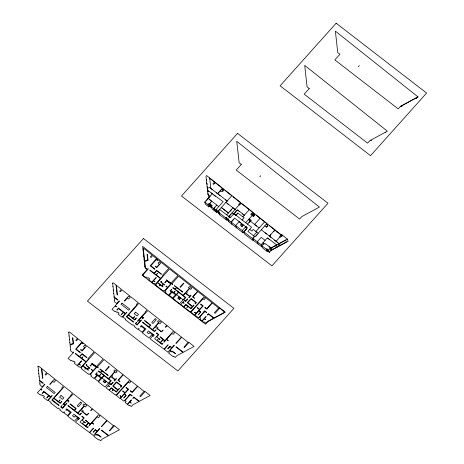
<?xml version="1.0" encoding="UTF-8"?>
<svg xmlns="http://www.w3.org/2000/svg" width="464" height="464" viewBox="0 0 464 464"><rect width="100%" height="100%" fill="white"/><g stroke="black" fill="none" stroke-linecap="round" stroke-linejoin="round"><path stroke-width="0.7" d="M243.838 231.855L252.486 238.537L253.298 240.781L244.65 234.1L243.838 231.855L247.48 227.772L245.879 226.531L242.237 230.596L243.049 232.841L246.686 228.781L245.879 226.531M208.812 196.823L208 194.578L205.964 176.152L206.631 175.549L214.629 181.911L212.912 183.831L213.637 184.394L215.348 182.485L223.219 188.749L223.625 189.869M208.823 206.88L208.017 204.63L208.701 203.87L209.508 206.115L208.823 206.88L205.558 204.351L204.746 202.107L212.228 193.749M206.028 200.993L208.179 198.586M208.423 198.319L209.902 196.661M217.564 193.581L221.804 188.842L222.592 189.451L223.196 191.133M218.109 193.32L219.721 191.516M211.787 201.208L209.119 204.195L209.931 206.439M210.494 202.896L209.345 204.177L210.093 206.254M222.592 189.451L223.219 188.749M210.842 204.618L211.654 206.869L211.172 207.402L210.366 205.158L210.842 204.618L212.309 205.749L211.387 206.782L212.193 209.026L216.433 212.303L217.326 211.311M216.798 205.076L213.684 208.556L214.49 210.801M215.058 207.263L213.91 208.545L214.658 210.615M216.433 212.303L215.627 210.059L223.103 201.701L207.507 190.107L208.116 191.789M231.907 195.663L218.08 211.114L219.368 214.571L226.507 220.087L226.954 219.594L226.142 217.343L225.701 217.842L226.507 220.087M218.161 211.346L219.71 209.618M219.368 214.571L219.814 214.072L216.879 211.81L216.067 209.56L219.002 211.828L218.561 212.326L225.701 217.842M259.788 176.796L260.745 175.723M358.399 66.613L359.356 65.54M226.681 214.832L232.969 207.802M230.115 211.282L231.524 209.711M220.742 191.603L220.336 190.478L221.885 191.678L223.967 189.347L240.427 202.443L238.67 204.409L239.494 205.047L241.245 203.093L253.704 213.011L254.516 215.255L253.518 216.363L252.486 215.569L251.679 213.318L250.763 214.345L253.309 216.311L254.597 214.873L253.843 214.293L254.458 213.608L266.91 223.52L267.519 225.202M239.221 204.839L228.804 216.473L229.21 217.599M229.964 215.418L231.055 214.2M243.049 232.841L228.497 221.624L227.691 219.379L228.131 218.88L226.142 217.343M234.819 212.982L236.124 211.52M228.497 221.624L228.943 221.131L228.131 218.88M235.863 215.134L237.8 212.964L244.076 217.813L242.133 219.977M236.106 215.221L237.632 213.515M231.124 222.03L234.622 218.126L245.723 226.705L246.535 228.949M231.901 221.392L233.688 219.397M242.863 216.874L249.394 209.577M239.146 221.618L235.66 225.51L236.466 227.76M253.518 216.363L252.712 214.119L253.704 213.011M104.516 380.022L103.165 381.53L104.905 382.875L106.256 381.367M179.098 296.687L177.753 298.195L179.493 299.541L180.844 298.033M241.611 226.844L242.51 225.84L241.698 223.59L240.352 225.104L242.092 226.444L243.443 224.936M245.694 222.726L252.201 215.453M249.754 221.34L250.688 220.301M247.503 224.124L250.247 221.061M249.046 222.592L250.293 221.2M250.496 221.253L251.302 220.359L249.238 218.764L250.05 221.015M254.591 224.419L260.188 218.167M253.512 235.677L256.708 232.104M252.486 238.537L254.417 236.373M252.805 238.403L254.475 236.536M266.91 223.52L255.003 236.826L247.921 231.356L251.575 227.273L233.949 213.655M255.942 236.077L257.12 234.761M266.342 227.302L267.722 225.765M261.157 244.772L252.747 238.241L253.559 240.485L261.963 247.016L261.157 244.772L267.397 237.794L276.567 244.876L277.373 247.121M269.422 236.054L274.926 229.9M270.854 234.743L269.497 236.263L270.947 237.382M273.58 231.693L275.001 230.109M267.235 251.529L266.423 249.284L266.852 248.808L267.658 251.053L267.235 251.529L262.636 247.979L261.829 245.729L263.935 243.38M276.121 241.234L279.92 236.994M281.926 236.263L281.52 235.138L281.874 234.743L287.309 239.064L288.115 241.309L270.877 250.635L269.34 252.352L267.658 251.053M269.34 252.352L268.528 250.108L270.065 248.391L287.309 239.064M400.444 106.418L398.234 108.889L334.834 59.908L339.909 54.236L337.746 52.56L335.368 31.129L418.029 96.906L416.15 97.921L416.492 98.507L416.208 98.658L415.872 98.072L401.743 105.717L402.068 106.285L401.749 106.459L401.418 105.891L400.444 106.418L418.029 96.906M264.805 225.875L266.33 227.053L267.856 225.347L267.107 224.762L267.676 224.129L281.242 234.923L279.595 236.739L280.331 237.313L281.967 235.486L281.52 235.138M255.873 231.461L264.753 221.804M142.958 248.884L144.037 248.646L152.03 255.003L150.313 256.923L151.038 257.485L152.749 255.577L160.619 261.841L159.993 262.543L159.204 261.934L158.108 263.158L159.384 264.144L156.664 267.183L155.388 266.197L155.15 266.464L156.699 267.658L161.368 262.438L168.768 268.325L162.522 275.309L163.067 275.732L160.724 278.354L156.287 274.926L157.412 273.429L156.159 274.827L154.321 273.406L156.67 270.79L161.263 274.334L161.501 274.067L156.635 270.309L154.048 273.197L150.023 270.089L149.785 270.355L160.48 278.62L155.481 284.206L154.402 283.376L153.955 283.869L152.047 282.396L153.491 280.79L154.988 281.781L153.572 280.691L156.298 277.646L156.026 277.437L151.774 282.187L148.787 279.873L149.71 278.841L148.248 277.716L147.767 278.249L146.102 276.962L145.655 277.455L142.663 275.146L148.289 268.876L148.004 268.662L147.465 269.259L145.4 267.67L145.255 266.33L144.896 266.382M142.999 249.296L143.364 249.243L143.707 252.335L143.347 252.393M143.376 252.706L143.741 252.648L144.084 255.757L143.724 255.809M143.759 256.122L144.118 256.07L144.461 259.179L144.101 259.231M144.136 259.544L144.495 259.492L144.658 260.936L147.738 260.484L147.065 254.417L147.43 254.376L148.103 260.455L144.693 261.273L144.843 262.595L144.478 262.653M144.513 262.96L144.878 262.908L145.22 266.017L144.861 266.069M225.916 202.362L236.646 210.639M233.125 208.029L235.149 209.595M251.679 213.318L252.712 214.119M210.053 187.775L227.145 200.982M210.726 188.448L212.094 189.503M216.143 192.63L217.506 193.685M218.173 194.236L220.011 195.657M225.4 199.816L227.238 201.237M244.371 215.192L237.394 209.803L230.353 217.668L219.629 209.386M237.533 210.047L239.238 211.369M242.527 213.91L244.238 215.226M248.437 219.663L259.127 227.923M254.666 224.634L256.551 226.084M227.343 203.615L228.758 204.705M261.302 229.784L279.079 243.513L279.891 245.763M264.973 232.76L266.522 233.955M274.584 240.195L277.559 242.51M210.998 192.972L212.309 193.987M213.817 195.118L215.389 196.33M267.711 238.218L269.485 239.592M234.042 213.91L235.956 215.389M232 212.906L233.543 214.107M258.193 233.259L253.274 229.46L251.882 231.014L249.719 229.344M208 194.578L210.064 196.168M265.101 240.364L261.238 237.377L257.294 241.785L258.1 244.029M239.325 221.891L241.471 223.549L242.214 225.608M208.098 198.36L218.741 206.579M209.542 199.578L211.236 200.889M269.091 246.697L270.732 247.967L271.457 249.98M230.585 217.413L229.042 216.212L229.442 217.338M208.701 203.87L210.366 205.158M266.852 248.808L268.528 250.108M211.387 206.782L215.627 210.059M227.691 219.379L242.237 230.596M261.829 245.729L266.423 249.284M204.746 202.107L208.017 204.63M209.508 206.115L211.172 207.402M226.954 219.594L228.943 221.131M176.546 294.71L183.123 299.796M101.958 378.044L108.541 383.131M210.418 178.733L214.281 181.813L214.896 183.512M216.137 183.292L221.769 187.769M224.825 190.199L231.037 195.147M233.114 196.794L239.708 202.043M242.359 204.154L248.861 209.334M250.079 210.302L252.839 212.495M256.093 215.087L260.026 218.213M260.884 218.898L264.463 221.746M265.449 222.529L266.672 223.503L267.711 226.449M269.253 225.562L274.328 229.599M281.874 234.743L282.28 235.863M281.242 234.923L281.851 236.611M281.515 236.472L280.929 234.848L276.034 230.95L276.422 232.035M271.718 250.183L270.906 247.933L265.425 243.699L264.985 244.192L263.03 242.678L263.633 244.366M270.065 248.391L270.877 250.635M253.843 214.293L254.249 215.412M240.427 202.443L241.036 204.131M221.804 188.842L222.61 191.087M231.136 222.018L231.936 224.28M214.629 181.911L215.029 183.036M210.064 179.081L209.658 177.961L210.702 187.363L207.292 188.181L207.698 189.3M219.002 211.828L219.814 214.072M206.387 179.469L206.805 180.635M206.764 182.891L207.217 184.365M207.176 186.621L207.599 187.787M207.524 189.73L208.15 191.475M207.936 193.465L208.562 195.211L208.527 194.897M143.475 238.496L87.429 301.113L177.857 370.974L233.902 308.357L143.475 238.496M237.551 133.383L181.505 196.005L271.933 265.866L327.978 203.244L237.551 133.383M336.162 23.2L280.117 85.823L370.545 155.684L426.59 93.061L336.162 23.2M39.631 380.329L39.26 380.561L39.591 380.196L39.243 377.093L38.848 376.832L39.208 376.78L38.866 373.671L38.471 373.41L38.831 373.358L38.489 370.249L38.129 370.307L38.454 369.936L38.112 366.844L37.706 366.485L38.785 366.247L41.406 368.335L42.526 378.421L42.85 378.056L41.812 368.654L46.777 372.604L45.06 374.523L45.785 375.086L47.496 373.178L55.367 379.442L54.74 380.144L53.952 379.535L49.712 384.273L49.979 384.482L52.751 381.379L54.033 382.371L56.115 380.039L63.516 385.926L61.828 387.811L62.379 388.235L51.777 400.078L58.829 405.524L59.096 405.229L52.316 399.991L53.754 398.385L60.21 403.373L61.874 401.511L61.602 401.302L60.175 402.897L58.684 401.743L60.111 400.148L59.839 399.939L58.412 401.534L53.992 398.118L64.328 386.57L72.575 393.136L70.818 395.102L71.096 395.322L62.872 404.515L63.145 404.724L63.904 403.871L65.18 404.857L62.46 407.891L61.19 406.911L62.101 405.89L61.828 405.681L60.68 406.957L62.501 408.366L66.874 403.477L66.601 403.268L65.418 404.585L64.148 403.605L67.245 400.142L68.521 401.122L67.802 401.928L68.075 402.137L69.032 401.07L67.489 399.869L73.393 393.785L85.852 403.703L84.86 404.811L83.827 404.016L82.911 405.037L84.077 405.936L77.807 412.943L74.524 410.408L76.224 408.506L70.157 403.819L69.913 404.086L75.713 408.564L74.252 410.193L68.098 405.443L67.86 405.71L79.924 415.031L81.432 413.343L81.159 413.134L79.889 414.549L78.08 413.151L80.585 410.356L86.884 415.222L88.502 413.418L86.809 415.036L82.714 411.87L83.45 411.052L81.386 409.463L84.349 406.151L85.463 407.003L86.751 405.565L85.991 404.985L86.606 404.301L92.336 408.859L90.787 410.588L92.475 408.975L99.058 414.213L90.347 423.951L85.422 420.152L88.502 422.681L85.625 425.888L82.575 423.528L84.054 421.875L85.492 422.837L82.14 420.251L84.233 417.907L81.995 416.179L81.757 416.446L83.723 417.965L80.069 422.049L87.481 427.773L88.334 426.822L88.003 426.567L87.389 427.251L85.904 426.103L88.612 423.069L90.103 424.218L89.163 425.273L89.488 425.529L91.93 422.803L93.716 424.183L92.034 422.687L97.283 416.823L98.478 417.745L100.004 416.04L99.255 415.46L99.824 414.822L106.853 420.413L101.297 426.538L101.57 426.747L107.12 420.628L113.39 425.616L109.376 430.696L109.649 430.905L114.115 426.178L113.668 425.83L114.028 425.436L119.457 429.757L108.715 435.568L101.633 430.099L101.396 430.366L108.367 435.754L102.213 439.083L100.676 440.8L99 439.501L98.577 439.976L93.977 436.427L95.839 434.339L97.225 435.412L97.747 434.832L101.094 437.111L97.573 434.391L97.133 434.884L95.451 433.585L99.824 428.701L99.551 428.487L97.249 431.056L95.456 429.67L93.131 432.274L95.433 429.803L97.167 431.149L93.305 435.464L89.714 432.692L93.658 428.284L93.386 428.075L89.442 432.477L75.487 422.165L78.022 419.328L78.52 419.711L78.758 419.444L77.517 418.482L78.149 417.774L79.39 418.737L79.634 418.47L78.027 417.229L73.851 414.288L72.5 415.796L74.24 417.142L75.348 415.901L77.633 417.664L74.379 421.306L67.796 416.22L71.294 412.31L66.77 408.819L65.778 409.932L66.329 410.356L66.857 409.77L70.273 412.409L67.471 415.535L64.055 412.896L64.647 412.235L64.096 411.812L63.272 412.728L59.839 410.072L60.285 409.579L58.296 408.042L57.849 408.535L50.709 403.019L51.15 402.52L48.215 400.258L52.258 395.74L51.985 395.531L50.854 396.795L43.581 391.175L43.343 391.442L43.662 391.691L42.23 393.298L42.502 393.513L43.941 391.906L48.674 395.56L46.713 397.747L46.986 397.961L48.946 395.775L50.617 397.062L47.502 400.542L43.535 397.474L44.457 396.442L42.995 395.316L42.514 395.85L40.849 394.562L40.403 395.055L37.41 392.747L40.53 389.267L41.708 390.178L41.946 389.911L40.774 389.006L44.898 384.395L44.614 384.175L42.212 386.86L40.153 385.271L40.003 383.931L39.643 383.983L39.968 383.618L39.655 380.799L43.048 383.421L43.291 383.154L39.631 380.329M114.214 296.995L113.848 297.227L114.173 296.861L113.831 293.758L113.436 293.497L113.796 293.445L113.454 290.336L113.054 290.075L113.419 290.023L113.071 286.914L112.677 286.653L113.036 286.601L112.694 283.51L112.288 283.15L113.367 282.907L115.994 285L117.108 295.087L117.438 294.721L116.394 285.319L121.359 289.269L119.642 291.189L120.373 291.752L122.078 289.843L129.949 296.107L129.323 296.809L128.534 296.2L124.294 300.939L124.561 301.142L127.333 298.045L128.615 299.036L130.703 296.705L138.104 302.592L136.416 304.477L136.961 304.9L126.359 316.744L133.412 322.19L133.678 321.894L126.898 316.657L128.337 315.05L134.792 320.038L136.457 318.176L136.184 317.968L134.757 319.557L133.267 318.408L134.693 316.813L134.421 316.605L132.994 318.2L128.574 314.783L138.91 303.236L147.163 309.801L145.4 311.767L145.684 311.982L137.454 321.181L137.727 321.39L138.492 320.537L139.768 321.523L137.048 324.556L135.772 323.57L136.683 322.555L136.41 322.341L135.268 323.623L137.089 325.032L141.462 320.143L141.189 319.934L140.006 321.25L138.73 320.27L141.833 316.802L143.103 317.788L142.384 318.594L142.657 318.803L143.62 317.73L142.071 316.535L147.975 310.451L160.44 320.369L159.442 321.477L158.41 320.676L157.493 321.703L158.665 322.602L152.395 329.608L149.106 327.068L150.806 325.171L144.739 320.485L144.501 320.752L150.295 325.229L148.834 326.859L142.686 322.109L142.448 322.376L154.506 331.696L156.02 330.008L155.747 329.8L154.477 331.215L152.668 329.817L155.173 327.021L161.466 331.888L163.084 330.078L161.397 331.696L157.302 328.535L158.033 327.717L155.974 326.128L158.937 322.816L160.045 323.669L161.333 322.231L160.579 321.651L161.188 320.966L166.918 325.525L165.37 327.253L167.063 325.635L173.646 330.878L164.929 340.617L160.01 336.818L163.084 339.346L160.213 342.554L157.157 340.193L158.636 338.54L160.074 339.497L156.728 336.91L158.821 334.573L156.583 332.845L156.339 333.111L158.305 334.631L154.651 338.714L162.064 344.439L162.916 343.488L162.586 343.232L161.977 343.917L160.486 342.768L163.2 339.735L164.691 340.883L163.746 341.939L164.076 342.194L166.512 339.468L168.299 340.849L166.622 339.346L171.866 333.488L173.06 334.411L174.592 332.705L173.838 332.12L174.406 331.487L181.436 337.079L175.879 343.203L176.152 343.412L181.702 337.293L187.978 342.281L183.959 347.356L184.231 347.571L188.703 342.844L188.251 342.496L188.61 342.101L194.045 346.422L183.297 352.234L176.221 346.765L175.978 347.031L182.955 352.42L176.801 355.749L175.264 357.466L173.582 356.166L173.159 356.642L168.56 353.087L170.427 351.004L171.813 352.072L172.33 351.497L175.676 353.777L172.156 351.057L171.715 351.55L170.033 350.25L174.406 345.367L174.133 345.152L171.831 347.722L170.039 346.335L167.713 348.94L170.015 346.469L171.755 347.814L167.887 352.13L164.297 349.357L168.241 344.949L167.968 344.735L164.024 349.143L150.075 338.824L152.61 335.994L153.103 336.377L153.34 336.11L152.099 335.147L152.737 334.44L153.978 335.402L154.216 335.13L152.61 333.894L148.434 330.954L147.082 332.462L148.822 333.807L149.936 332.566L152.221 334.329L148.961 337.972L142.378 332.885L145.876 328.976L141.358 325.484L140.36 326.592L140.911 327.021L141.439 326.436L144.855 329.075L142.054 332.201L138.637 329.562L139.229 328.901L138.678 328.471L137.86 329.394L134.421 326.737L134.867 326.238L132.878 324.707L132.431 325.2L125.292 319.684L125.738 319.186L122.803 316.924L126.846 312.405L126.568 312.197L125.437 313.461L118.169 307.841L118.25 308.357L116.812 309.964L117.085 310.178L118.523 308.572L123.256 312.226L121.295 314.412L121.568 314.627L123.528 312.434L125.199 313.728L122.084 317.208L118.117 314.14L119.039 313.107L117.578 311.976L117.096 312.516L115.432 311.228L114.991 311.721L111.992 309.407L115.113 305.933L116.29 306.843L116.528 306.576L115.356 305.672L119.486 301.061L119.196 300.84L116.795 303.526L114.736 301.936L114.585 300.597L114.19 300.336L114.55 300.283L114.243 297.465L117.636 300.086L117.873 299.819L114.214 296.995M77.442 338.337L75.725 340.257L76.456 340.82L78.161 338.911L86.031 345.175L85.405 345.877L84.616 345.268L83.526 346.492L84.796 347.478L82.076 350.517L80.806 349.531L80.562 349.798L82.111 350.993L86.785 345.773L94.186 351.66L87.934 358.643L88.485 359.066L86.136 361.688L81.705 358.26L82.957 356.862L81.577 358.162L79.738 356.746L82.082 354.125L86.675 357.674L86.919 357.402L82.053 353.643L79.466 356.532L75.441 353.423L75.197 353.69L85.898 361.955L80.893 367.54L79.814 366.711L79.373 367.204L77.465 365.731L78.903 364.124L80.4 365.116L78.99 364.025L81.716 360.98L81.444 360.772L77.192 365.522L74.199 363.208L75.122 362.181L73.66 361.05L73.184 361.584L71.514 360.296L71.073 360.795L68.075 358.481L73.701 352.217L73.416 351.996L72.877 352.594L70.818 351.004L70.673 349.665L70.273 349.404L70.638 349.351L70.29 346.243L69.896 345.987L70.255 345.935L70.11 344.607L73.521 343.795L72.848 337.711L72.483 337.751L73.155 343.818L70.076 344.271L69.913 342.826L69.554 342.879L69.878 342.513L69.536 339.404L69.171 339.457L69.501 339.091L69.153 335.988L68.794 336.04L69.119 335.675L68.776 332.578L68.37 332.224L69.449 331.98L77.442 338.337M81.635 342.374L75.603 349.114L80.173 352.646L80.411 352.379L76.183 349.108L81.734 342.902L82.83 343.749L83.068 343.482L81.635 342.374M156.223 259.04L150.185 265.779L154.756 269.311L154.999 269.045L150.765 265.773L156.322 259.567L157.412 260.414L157.656 260.147L156.223 259.04M147.221 269.526L142.146 275.198L205.546 324.179L207.762 321.709L225.342 312.202L142.686 246.425L145.058 267.856L147.221 269.526M241.297 164.418L236.222 170.085L299.622 219.066L301.832 216.595L319.418 207.089L236.762 141.311L239.134 162.742L241.297 164.418M309.244 88.502L304.169 94.175L367.569 143.15L369.779 140.679L370.753 140.157L371.078 140.725L371.403 140.551L371.072 139.983L385.207 132.339L385.822 132.774L385.485 132.188L387.359 131.173L304.703 65.395L307.075 86.826L309.244 88.502M47.409 386.448L46.429 387.544L54.213 393.559L55.193 392.463L47.409 386.448M121.991 303.114L121.011 304.21L128.795 310.225L129.775 309.128L121.991 303.114M82.72 366.021L81.171 367.755L81.821 368.259L81.374 368.752L88.52 374.268L88.96 373.775L89.801 374.425L92.939 370.916L91.309 369.651L91.547 369.385L93.183 370.649L96.187 367.285L92.116 364.136L90.41 366.044L90.138 365.829L92.034 363.712C103.501 372.308 83.421 356.741 96.332 366.595L103.246 358.869L94.992 352.304L82.981 365.725L87.238 369.013L88.723 367.355L86.107 365.33L86.884 364.466L86.275 365.313L90.01 368.201L89.772 368.468L88.833 367.743L87.51 369.222L88.444 369.947L88.183 370.243L85.683 368.317L84.912 369.182L85.579 368.236L82.72 366.021M157.302 282.686L155.753 284.42L156.403 284.919L155.962 285.418L163.102 290.934L163.548 290.441L164.384 291.09L167.527 287.581L165.892 286.317L166.135 286.05L167.765 287.309L170.775 283.951L166.698 280.801L164.993 282.704L164.72 282.495L166.617 280.378C178.083 288.973 158.009 273.4 170.914 283.26L177.828 275.535L169.58 268.969L157.569 282.39L161.82 285.679L163.305 284.02L160.689 281.996L161.472 281.132L160.863 281.979L164.598 284.861L164.355 285.134L163.421 284.409L162.093 285.888L163.032 286.613L162.765 286.909L160.271 284.983L159.494 285.847L160.167 284.902L157.302 282.686M60.987 395.496L59.572 397.08L62.489 399.336L63.904 397.747L60.987 395.496M135.575 312.162L134.154 313.745L137.071 316.001L138.492 314.412L135.575 312.162M96.964 366.937L90.312 374.367L91.46 375.254L90.782 376.02L93.943 378.462L96.802 375.266L95.526 374.28L96.964 372.673L97.237 372.882L96.042 374.222L97.04 374.993L97.44 374.552L99.215 375.921L100.508 374.477L99.296 375.991L101.686 377.835L103.878 375.388L98.623 371.328L98.107 371.386L98.49 370.962L100.386 372.43L101.848 370.794L99.783 369.205L100.021 368.932L108.24 375.283L107.996 375.55L102.121 371.009L100.659 372.638L108.477 378.676L114.747 371.67L113.819 370.956L114.736 369.936L115.53 370.545L116.522 369.437L104.064 359.519L97.428 366.931L98.24 367.917L96.964 366.937M171.547 283.597L164.9 291.032L166.048 291.92L165.364 292.685L168.525 295.127L171.39 291.931L170.114 290.945L171.552 289.339L171.825 289.548L170.624 290.887L171.628 291.659L172.022 291.218L173.797 292.587L175.09 291.143L173.884 292.651L176.274 294.501L178.46 292.053L173.205 287.993L172.695 288.051L173.072 287.628L174.969 289.095L176.43 287.46L174.365 285.865L174.609 285.598L182.822 291.943L182.584 292.216L176.703 287.674L175.241 289.304L183.06 295.342L189.329 288.335L188.407 287.622L189.318 286.601L190.112 287.21L191.104 286.102L178.646 276.184L172.016 283.597L172.823 284.583L171.547 283.597M97.521 375.504L94.72 378.63L98.136 381.269L100.937 378.143L97.521 375.504M172.109 292.169L169.308 295.295L172.724 297.934L175.525 294.808L172.109 292.169M108.895 366.537L105.427 370.411L105.769 370.678L109.243 366.804L108.895 366.537M183.477 283.202L180.009 287.077L180.357 287.344L183.825 283.469L183.477 283.202M104.052 375.712L98.461 381.953L105.044 387.04L110.629 380.793L104.052 375.712M178.634 292.378L173.049 298.619L179.626 303.705L185.217 297.459L178.634 292.378M80.562 402.097L77.163 405.896L78.375 406.829L81.774 403.036L80.562 402.097M155.144 318.762L151.751 322.561L152.963 323.495L156.362 319.702L155.144 318.762M104.551 380.497L103.681 381.472L104.876 382.394L105.746 381.425L104.551 380.497M179.133 297.163L178.263 298.137L179.458 299.06L180.328 298.085L179.133 297.163M110.809 376.588L108.75 378.891L111.238 380.811L109.295 382.974L111.029 384.314L112.967 382.145L113.245 382.359L111.07 384.795L109.806 383.821L108.327 385.468L109.591 386.442L109.376 386.686L108.112 385.712L106.157 387.898L109.075 390.154L111.25 387.724L116.296 391.622L117.775 389.975L112.729 386.077L116.499 381.86L121.817 385.967L120.704 387.22L120.425 387.005L121.307 386.025L116.534 382.336L113.239 386.019L118.013 389.708L119.225 388.351L119.497 388.565L116.331 392.103L113.262 389.731L112.271 390.839L113.117 389.621L111.285 388.206L109.347 390.363L115.304 394.963L115.565 394.673L116.145 395.119L129.729 379.946L123.273 374.808L118.453 380.196L119.996 381.391L119.758 381.657L117.937 380.254L123.001 374.593L117.27 370.034L116.29 371.136L117.044 371.716L116.128 372.743L115.02 371.884L111.963 375.295L112.7 375.863L111.783 376.89L115.269 379.581L116.186 378.56L116.458 378.769L114.446 381.025L114.167 380.811L115.031 379.848L110.809 376.588M185.391 293.254L183.332 295.556L185.82 297.476L183.883 299.64L185.612 300.974L187.549 298.81L187.827 299.025L185.652 301.461L184.388 300.486L182.915 302.134L184.173 303.108L183.959 303.352L182.694 302.377L180.74 304.564L183.663 306.82L185.832 304.39L190.878 308.287L192.357 306.64L187.311 302.743L191.087 298.526L196.405 302.632L195.286 303.885L195.013 303.671L195.889 302.69L191.116 299.002L187.821 302.685L192.595 306.373L193.807 305.016L194.08 305.231L190.913 308.769L187.845 306.397L186.859 307.504L187.7 306.286L185.867 304.871L183.935 307.029L189.886 311.628L190.147 311.332L190.733 311.785L204.311 296.612L197.855 291.473L193.036 296.861L194.584 298.056L194.346 298.323L192.525 296.919L197.589 291.259L191.858 286.7L190.872 287.802L191.626 288.382L190.71 289.403L189.602 288.55L186.551 291.96L187.282 292.529L186.366 293.555L189.857 296.247L190.774 295.226L191.046 295.435L189.028 297.685L188.755 297.476L189.614 296.513L185.391 293.254M128.354 382.104L116.476 395.374L119.874 398.472L121.394 396.778L119.903 395.63L121.487 396.674L124.845 392.921L122.554 391.152L122.792 390.879L125.083 392.654L128.081 389.308L125.953 387.666L126.196 387.399L128.592 389.25L124.34 394L126.138 395.386L123.726 398.083L125.964 395.409L124.259 394.093L120.379 398.425L123.969 401.198L130.216 394.22L128.627 396.169L130.396 394.365L132.217 395.769L131.979 396.036L130.251 394.702L124.973 400.6L126.15 401.505L125.187 402.578L127.356 404.254L131.318 399.835L131.59 400.043L129.885 401.952L131.173 403.129L129.787 402.056L127.629 404.469L129.241 405.71L129.665 405.234L131.347 406.534L132.884 404.817L139.038 401.488L133.87 397.497L133.064 398.402L132.791 398.187L133.835 397.022L139.38 401.302L150.127 395.496L144.693 391.169L144.333 391.564L144.785 391.912L140.534 396.656L139.815 396.099L144.06 391.349L137.744 386.326L132.199 392.527L130.158 390.949L130.419 390.659L132.182 392.022L137.472 386.118L130.494 380.555L129.92 381.193L130.674 381.773L129.555 383.026L128.354 382.104M202.942 298.764L191.064 312.04L194.457 315.137L195.976 313.444L194.486 312.289L196.069 313.339L199.433 309.587L197.136 307.812L197.38 307.545L199.671 309.32L202.664 305.973L200.541 304.332L200.779 304.059L203.18 305.915L198.923 310.665L200.721 312.052L198.308 314.749L200.552 312.069L198.847 310.752L194.967 315.091L198.557 317.863L204.798 310.886L203.215 312.835L204.984 311.031L206.805 312.434L206.561 312.701L204.833 311.367L199.555 317.266L200.732 318.171L199.775 319.244L201.944 320.92L205.9 316.5L206.173 316.709L204.467 318.617L205.761 319.795L204.369 318.722L202.217 321.134L203.824 322.376L204.253 321.9L205.929 323.199L207.466 321.482L213.62 318.153L208.452 314.163L207.646 315.062L207.373 314.853L208.417 313.681L213.968 317.968L224.709 312.156L219.281 307.835L218.915 308.229L219.368 308.577L215.122 313.322L214.397 312.765L218.643 308.015L212.332 302.992L206.782 309.192L204.74 307.615L205.001 307.325L206.77 308.688L212.054 302.783L205.076 297.221L204.508 297.859L205.256 298.439L204.137 299.692L202.942 298.764M275.784 245.566L271.568 247.851L272.188 249.574L276.405 247.295L275.784 245.566M285.696 240.207L278.156 244.284L278.783 246.013L286.317 241.935L285.696 240.207M228.387 212.924L221.328 207.483L228.387 212.93"/></g></svg>
